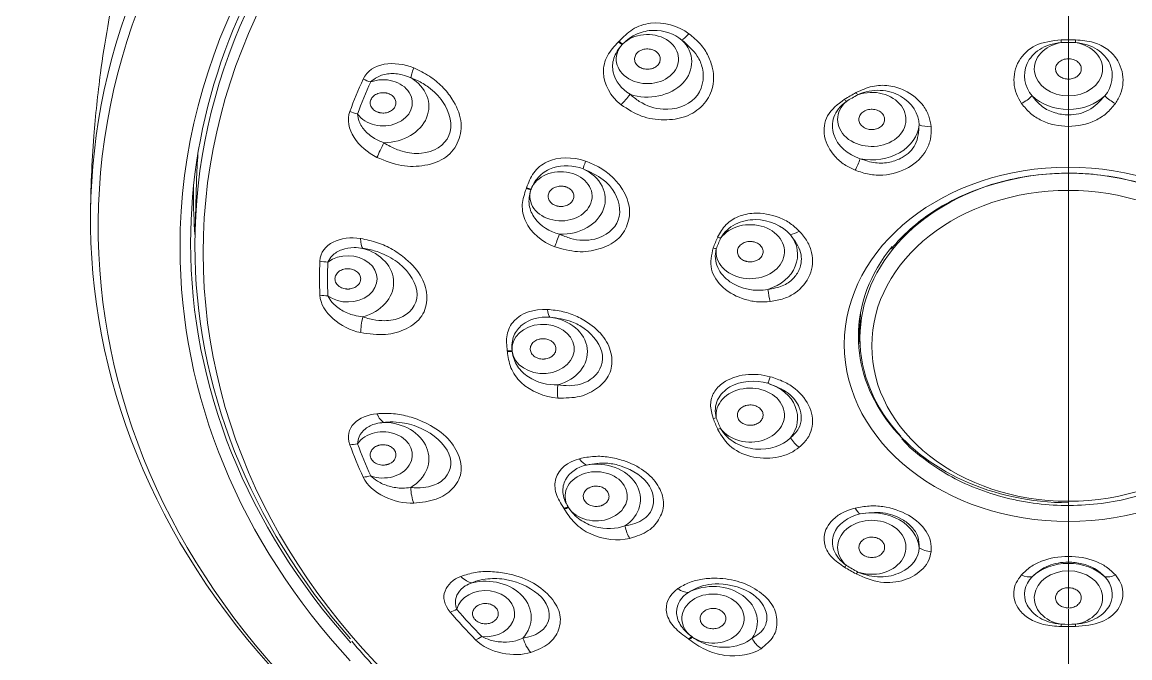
# Model space of a CAD drawing. Extents: x 0 to 1128, y 0 to 827.
# Drawn here: x 430.7 to 473.74, y 503.13 to 527.82 of the extents above; entities that cross this region are included whole.
import ezdxf

# ---------------------------------------------------------------- set-up
doc = ezdxf.new("R2010")
doc.units = 0
doc.header["$LTSCALE"] = 30
doc.header["$MEASUREMENT"] = 0
doc.linetypes.add('CENTER', pattern=[2, 1.25, -0.25, 0.25, -0.25])
doc.layers.add('1', color=7, linetype='CONTINUOUS')
doc.layers.add('DEF_LAYER_ASSEM_MEMBER', color=7, linetype='CONTINUOUS')

msp = doc.modelspace()

# ---------------------------------------------------------------- linework, layer by layer
at = {"layer": '1', "color": 7, "linetype": 'Continuous', "lineweight": 18}
for p, q in [((437.471, 521.65), (437.417, 519.757)), ((463.253, 516.042), (463.253, 515.557))]:
    msp.add_line(p, q, dxfattribs=at)
at = {"layer": '1', "color": 7, "linetype": 'Continuous', "lineweight": 13}
for centre, major_axis, ratio, start_param, end_param in [((471.353, 519.884), (37.699, 0), 0.790155, 5.156583, 10.55138), ((471.353, 519.075), (-34.52, 0), 0.790155, 3.141593, 6.283185), ((454.993, 526.39), (1.209, 0), 0.790155, 2.51018, 8.762594), ((456.733, 527.762), (-0.475, -0.643), 0.18333, 0.372338, 1.069202), ((471.353, 516.642), (21.895, 0), 0.790155, 2.493937, 2.495651), ((471.353, 516.628), (21.709, 0), 0.790155, 2.493937, 2.495651), ((454.993, 526.275), (-1.723, 0), 0.790155, 1.168192, 3.821397), ((471.353, 526.008), (1.328, 0), 0.790155, 1.780257, 7.64452), ((471.353, 515.742), (-14.424, 0), 0.790155, 4.69308, 4.731698), ((471.353, 515.736), (14.302, 0), 0.790155, 1.551487, 1.590105), ((446.182, 526.543), (-0.385, -0.923), 0.069891, 5.30923, 5.987258), ((471.353, 517.883), (-29.098, 0), 0.790155, 5.940229, 5.997824), ((444.723, 524.69), (1.136, 0), 0.790155, 3.645275, 8.292777), ((444.723, 524.547), (-1.779, 0), 0.790155, 1.589334, 4.065533), ((471.353, 517.853), (28.789, 0), 0.790155, 2.798636, 2.856231), ((463.711, 524.046), (1.328, 0), 0.790155, 2.408576, 8.272839), ((454.117, 525.024), (-0.496, -0.628), 0.201371, 1.028996, 1.72586), ((471.353, 515.742), (-14.424, 0), 0.790155, 5.321398, 5.360017), ((471.353, 515.736), (14.302, 0), 0.790155, 2.179806, 2.218424), ((469.545, 525.075), (-0.651, -0.465), 0.42584, 1.252545, 1.894), ((471.353, 525.893), (-1.842, 0), 0.790155, 0.696206, 2.445387), ((473.161, 525.075), (-0.651, 0.465), 0.42584, 1.247593, 1.889048), ((463.711, 523.932), (-1.842, 0), 0.790155, 1.324524, 3.073705), ((466.062, 524.181), (-0.797, -0.065), 0.516767, 0.830444, 1.4719), ((444.768, 523.103), (-0.439, -0.898), 0.027536, 4.683208, 5.361237), ((451.635, 521.061), (1.209, 0), 0.790155, 2.879779, 9.132193), ((451.635, 520.946), (-1.723, 0), 0.790155, 1.537791, 4.190996), ((452.75, 522.855), (-0.262, -0.756), 0.015481, 5.319461, 6.016325), ((463.137, 522.501), (-0.294, -0.744), 0.137649, 1.008542, 1.649998), ((471.353, 515.557), (-8.1, 0), 0.790155, 3.141593, 5.631894), ((471.353, 516.642), (21.895, 0), 0.790155, 2.863537, 2.86525), ((471.353, 516.628), (21.709, 0), 0.790155, 2.863537, 2.86525), ((458.989, 518.91), (1.328, 0), 0.790155, 3.036895, 8.901158), ((451.561, 519.555), (-0.285, -0.748), 0.006264, 0.917112, 1.613975), ((458.989, 518.796), (-1.842, 0), 0.790155, 1.952843, 3.702024), ((460.985, 520.161), (-0.58, -0.551), 0.3757, 0.441364, 1.082819), ((444.143, 519.988), (-0.155, -0.988), 0.252062, 5.362069, 6.040098), ((471.353, 515.742), (-14.424, 0), 0.790155, 5.949717, 5.988335), ((471.353, 515.736), (14.302, 0), 0.790155, 2.808124, 2.846742), ((471.353, 519.075), (-34.52, 0), 0.790155, 0, 0.629497), ((443.353, 517.853), (1.136, 0), 0.790155, 3.959434, 8.606936), ((443.353, 517.71), (-1.779, 0), 0.790155, 1.903493, 4.379692), ((471.353, 517.883), (-29.098, 0), 0.790155, 6.254388, 6.311983), ((471.353, 517.853), (28.789, 0), 0.790155, 3.112795, 3.17039), ((459.867, 517.444), (0.098, -0.794), 0.237725, 4.681171, 5.322626), ((451.278, 517.142), (-0.037, -0.799), 0.234951, 5.362384, 6.059247), ((444.143, 516.371), (-0.212, -0.977), 0.207528, 4.74651, 5.424539), ((450.94, 515.134), (1.209, 0), 0.790155, 3.249378, 9.501792), ((450.94, 515.019), (-1.723, 0), 0.790155, 1.90739, 4.560595), ((471.353, 516.642), (21.895, 0), 0.790155, 3.233136, 3.234849), ((471.353, 516.628), (21.709, 0), 0.790155, 3.233136, 3.234849), ((459.867, 514.551), (-0.208, -0.772), 0.056522, 0.242482, 0.883937), ((451.679, 513.726), (-0.061, -0.798), 0.212439, 4.718598, 5.415462), ((458.989, 512.562), (1.328, 0), 0.790155, 3.665213, 9.529476), ((458.989, 512.447), (-1.842, 0), 0.790155, 2.581161, 4.330343), ((444.768, 513.256), (0.091, -0.996), 0.432054, 5.368556, 6.046585), ((444.723, 510.873), (-1.779, 0), 0.790155, 2.217652, 4.693852), ((471.353, 515.742), (-14.424, 0), 0.790155, 0.29485, 0.333468), ((471.353, 515.736), (14.302, 0), 0.790155, 3.436443, 3.475061), ((471.353, 515.608), (8.162, 0), 0.790155, 3.665551, 4.712389), ((444.723, 511.016), (1.136, 0), 0.790155, 4.273594, 8.921095), ((471.353, 517.883), (-29.098, 0), 0.790155, 0.285362, 0.342957), ((471.353, 517.853), (28.789, 0), 0.790155, 3.426954, 3.484549), ((460.985, 511.833), (0.511, -0.615), 0.556904, 4.516601, 5.158057), ((453.002, 509.408), (1.209, 0), 0.790155, 3.618977, 9.871391), ((452.518, 511.395), (0.202, -0.774), 0.44544, 5.337326, 6.034189), ((453.002, 509.293), (-1.723, 0), 0.790155, 2.276989, 4.930194), ((446.182, 509.816), (0.03, -1), 0.3897, 4.764865, 5.442893), ((471.353, 516.642), (21.895, 0), 0.790155, 3.602735, 3.604448), ((471.353, 516.628), (21.709, 0), 0.790155, 3.602735, 3.604448), ((463.137, 509.493), (0.189, -0.777), 0.318853, 5.403993, 6.045448), ((463.711, 507.311), (-1.842, 0), 0.790155, 3.20948, 4.958661), ((463.711, 507.426), (1.328, 0), 0.790155, 4.293532, 10.157795), ((454.454, 508.324), (0.177, -0.78), 0.425202, 4.701083, 5.397947), ((466.062, 507.813), (0.796, -0.078), 0.69797, 4.082197, 4.723652), ((471.353, 515.742), (-14.424, 0), 0.790155, 0.923169, 0.961787), ((471.353, 515.736), (14.302, 0), 0.790155, 4.064761, 4.10338), ((471.353, 505.349), (-1.842, 0), 0.790155, 3.837798, 5.58698), ((447.995, 507.005), (0.359, -0.933), 0.592247, 5.317737, 5.995766), ((448.7, 504.705), (-1.779, 0), 0.790155, 2.531812, 5.008011), ((469.545, 506.919), (0.6, -0.53), 0.607043, 5.181947, 5.823402), ((471.353, 505.464), (1.328, 0), 0.790155, 4.92185, 10.786113), ((473.161, 506.919), (0.6, 0.53), 0.607043, 3.601376, 4.242831), ((448.7, 504.849), (1.136, 0), 0.790155, 4.587753, 9.235255), ((456.302, 506.39), (0.458, -0.656), 0.61852, 5.225567, 5.92243), ((457.542, 504.543), (-1.723, 0), 0.790155, 2.646588, 5.299793), ((457.542, 504.658), (1.209, 0), 0.790155, 3.988576, 10.24099), ((471.353, 517.883), (-29.098, 0), 0.790155, 0.599521, 0.657116), ((471.353, 517.853), (28.789, 0), 0.790155, 3.741114, 3.798709), ((471.353, 515.742), (-14.424, 0), 0.790155, 1.551487, 1.590105), ((471.353, 515.736), (14.302, 0), 0.790155, 4.69308, 4.731698), ((450.685, 504.079), (0.292, -0.956), 0.556219, 4.729444, 5.407473), ((471.353, 516.642), (21.895, 0), 0.790155, 3.972334, 3.974047), ((471.353, 516.628), (21.709, 0), 0.790155, 3.972334, 3.974047), ((459.511, 504.079), (0.431, -0.674), 0.60329, 4.599472, 5.296335)]:
    msp.add_ellipse(centre, major_axis=major_axis, ratio=ratio, start_param=start_param, end_param=end_param, dxfattribs=at)
at = {"layer": '1', "color": 7, "linetype": 'Continuous', "lineweight": 18}
for centre, major_axis, ratio, start_param, end_param in [((471.353, 519.24), (34.11, 0), 0.790155, 0, 3.141593), ((471.353, 520.166), (-37.999, 0), 0.790155, 5.627397, 6.920378), ((471.353, 519.154), (-33.944, 0), 0.790155, 5.595275, 6.283185), ((454.017, 527.444), (-0.579, 0.552), 0.489427, 1.773217, 2.007632), ((454.04, 527.467), (0.578, -0.553), 0.488794, 4.91568, 5.150095), ((471.076, 527.525), (-0.012, 0.8), 0.011834, 2.076794, 2.23044), ((471.629, 527.525), (-0.012, -0.8), 0.011834, 0.911152, 1.064799), ((444.24, 526.115), (-0.911, 0.412), 0.577214, 1.512063, 1.825951), ((462.724, 525.239), (-0.41, 0.687), 0.369764, 1.971146, 2.124793), ((463.171, 525.495), (0.386, -0.701), 0.350617, 5.125372, 5.279019), ((443.728, 524.87), (0.937, -0.348), 0.588121, 4.613484, 4.927372), ((471.353, 521.047), (-33.89, 0), 0.790155, 6.220452, 6.260703), ((471.353, 521.17), (-34, 0), 0.790155, 6.274055, 6.283185), ((450.468, 521.799), (-0.753, 0.27), 0.589653, 1.54494, 1.779354), ((450.478, 521.827), (0.752, -0.272), 0.589366, 4.687755, 4.92217), ((471.353, 521.17), (-34, 0), 0.790155, 0, 0.059494), ((471.353, 519.24), (34.11, 0), 0.790155, 3.141593, 3.755087), ((471.353, 519.154), (-33.944, 0), 0.790155, 0, 0.605935), ((457.839, 519.925), (0.733, -0.321), 0.579144, 4.807386, 4.961032), ((471.353, 515.608), (8.162, 0), 0.790155, 2.567172, 3.141593), ((471.353, 515.557), (-8.1, 0), 0.790155, 5.631894, 6.283185), ((457.668, 519.51), (-0.747, 0.287), 0.586457, 1.638854, 1.792501), ((442.576, 519.121), (-0.999, 0.036), 0.612653, 1.279239, 1.593127), ((442.576, 517.811), (0.999, 0.036), 0.612653, 4.37617, 4.690058), ((471.353, 516.042), (8.1, 0), 0.790155, 3.061138, 3.141593), ((471.353, 516.042), (8.15, 0), 0.790155, 3.152785, 3.260973), ((471.353, 515.608), (8.162, 0), 0.790155, 3.141593, 3.665552), ((471.353, 515.557), (-8.1, 0), 0.790155, 0, 0.637449), ((449.735, 515.551), (0.795, 0.092), 0.610341, 4.407184, 4.641599), ((449.738, 515.521), (-0.794, -0.094), 0.610244, 1.264274, 1.498689), ((457.668, 512.943), (0.747, 0.287), 0.586457, 4.337038, 4.490685), ((457.839, 512.528), (-0.733, -0.321), 0.579144, 1.168506, 1.322153), ((443.728, 512.063), (-0.937, -0.348), 0.588121, 1.041925, 1.355813), ((444.24, 510.817), (0.911, 0.412), 0.577214, 4.143346, 4.457234), ((451.911, 509.486), (0.677, 0.426), 0.548886, 4.145622, 4.380037), ((451.928, 509.46), (-0.676, -0.427), 0.548418, 1.002967, 1.237381), ((462.724, 507.214), (0.41, 0.687), 0.369764, 4.004746, 4.158392), ((463.171, 506.958), (-0.386, -0.701), 0.350617, 0.85052, 1.004166), ((447.584, 505.631), (-0.756, -0.654), 0.50602, 0.844351, 1.158239), ((471.076, 504.928), (0.012, 0.8), 0.011834, 3.899098, 4.052745), ((471.629, 504.928), (0.012, -0.8), 0.011834, 5.372033, 5.52568), ((448.559, 504.571), (0.716, 0.699), 0.485274, 3.956021, 4.26991), ((456.714, 504.452), (0.468, 0.649), 0.413301, 3.957805, 4.19222), ((456.741, 504.432), (-0.467, -0.65), 0.412525, 0.815539, 1.049953)]:
    msp.add_ellipse(centre, major_axis=major_axis, ratio=ratio, start_param=start_param, end_param=end_param, dxfattribs=at)
at = {"layer": '1', "color": 7, "linetype": 'Continuous', "lineweight": 13}
for centre, major_axis in [((471.353, 518.862), (33.622, 0)), ((471.353, 515.309), (-8.709, 0)), ((471.353, 515.252), (7.641, 0))]:
    msp.add_ellipse(centre, major_axis=major_axis, ratio=0.790155, dxfattribs=at)
at = {"layer": '1', "color": 7, "linetype": 'Continuous', "lineweight": 18}
for points, knots in [([(443.931, 548.579), (443.444, 548.022), (442.614, 547.017), (441.59, 545.651), (440.803, 544.523), (440.103, 543.456), (439.383, 542.279), (438.572, 540.848), (437.781, 539.307), (437.052, 537.725), (436.415, 536.195), (435.807, 534.564), (435.176, 532.63), (434.664, 530.745), (434.278, 529.03), (433.986, 527.506), (433.698, 525.637), (433.441, 523.191), (433.362, 521.347), (433.354, 520.32)], [0, 0, 0, 0, 0.073159, 0.128421, 0.166706, 0.205894, 0.252033, 0.300947, 0.366045, 0.420507, 0.470557, 0.527281, 0.590481, 0.669456, 0.716247, 0.761084, 0.820335, 0.900163, 1, 1, 1, 1]), ([(455.292, 526.706), (455.279, 526.714), (455.252, 526.729), (455.193, 526.754), (455.112, 526.776), (455.01, 526.787), (454.874, 526.78), (454.712, 526.73), (454.563, 526.613), (454.499, 526.483), (454.49, 526.373), (454.505, 526.292), (454.541, 526.216), (454.594, 526.147), (454.646, 526.104), (454.684, 526.079), (454.71, 526.064), (454.786, 526.026), (454.925, 525.989), (455.084, 525.996), (455.201, 526.028), (455.282, 526.065), (455.353, 526.112), (455.432, 526.189), (455.494, 526.305), (455.498, 526.457), (455.442, 526.576), (455.376, 526.646), (455.331, 526.682), (455.306, 526.699), (455.292, 526.706)], [0, 0, 0, 0, 0.015625, 0.03125, 0.0625, 0.09375, 0.125, 0.1875, 0.25, 0.3125, 0.34375, 0.375, 0.40625, 0.4375, 0.46875, 0.476562, 0.484375, 0.5, 0.5625, 0.625, 0.65625, 0.6875, 0.71875, 0.75, 0.8125, 0.875, 0.9375, 0.96875, 0.984375, 1, 1, 1, 1]), ([(471.853, 526.008), (471.853, 526.021), (471.851, 526.048), (471.841, 526.1), (471.816, 526.163), (471.768, 526.233), (471.682, 526.314), (471.538, 526.387), (471.336, 526.414), (471.136, 526.376), (470.998, 526.295), (470.919, 526.21), (470.877, 526.138), (470.858, 526.074), (470.853, 526.028), (470.852, 526.003), (470.854, 525.964), (470.866, 525.907), (470.911, 525.81), (471.01, 525.707), (471.176, 525.628), (471.368, 525.603), (471.559, 525.638), (471.72, 525.726), (471.81, 525.834), (471.846, 525.932), (471.853, 525.983), (471.853, 526.008)], [0, 0, 0, 0, 0.015625, 0.03125, 0.0625, 0.09375, 0.125, 0.1875, 0.25, 0.3125, 0.375, 0.40625, 0.4375, 0.46875, 0.484375, 0.492188, 0.5, 0.53125, 0.5625, 0.625, 0.6875, 0.75, 0.8125, 0.875, 0.9375, 0.96875, 1, 1, 1, 1]), ([(445.795, 525.668), (445.687, 525.711), (445.418, 525.817), (444.957, 525.847), (444.521, 525.735), (444.323, 525.571), (444.24, 525.503)], [0, 0, 0, 0, 0.200427, 0.49953, 0.790892, 1, 1, 1, 1]), ([(444.877, 525.066), (444.869, 525.068), (444.853, 525.072), (444.819, 525.078), (444.759, 525.086), (444.671, 525.086), (444.569, 525.069), (444.441, 525.024), (444.308, 524.931), (444.219, 524.776), (444.219, 524.632), (444.265, 524.525), (444.319, 524.453), (444.39, 524.392), (444.459, 524.352), (444.512, 524.331), (444.542, 524.321), (444.562, 524.316), (444.578, 524.312), (444.593, 524.308), (444.621, 524.303), (444.709, 524.291), (444.821, 524.297), (444.937, 524.33), (445.042, 524.379), (445.148, 524.466), (445.221, 524.599), (445.229, 524.747), (445.169, 524.888), (445.067, 524.984), (444.967, 525.037), (444.91, 525.057), (444.881, 525.065), (444.877, 525.066)], [0, 0, 0, 0, 0.007812, 0.015625, 0.03125, 0.0625, 0.09375, 0.125, 0.1875, 0.25, 0.3125, 0.34375, 0.375, 0.40625, 0.4375, 0.453125, 0.460938, 0.46875, 0.472656, 0.476562, 0.484375, 0.5, 0.5625, 0.59375, 0.625, 0.6875, 0.75, 0.8125, 0.875, 0.9375, 0.96875, 0.996094, 1, 1, 1, 1]), ([(443.728, 524.257), (443.743, 524.16), (443.778, 523.928), (444.022, 523.571), (444.38, 523.29), (444.649, 523.183), (444.756, 523.141)], [0, 0, 0, 0, 0.208279, 0.500324, 0.801781, 1, 1, 1, 1]), ([(464.116, 524.279), (464.106, 524.289), (464.085, 524.31), (464.038, 524.347), (463.971, 524.387), (463.88, 524.421), (463.75, 524.446), (463.58, 524.439), (463.396, 524.367), (463.262, 524.243), (463.211, 524.114), (463.21, 524.008), (463.23, 523.93), (463.262, 523.87), (463.292, 523.831), (463.311, 523.81), (463.341, 523.779), (463.393, 523.738), (463.502, 523.681), (463.658, 523.644), (463.851, 523.657), (464.025, 523.726), (464.154, 523.842), (464.219, 523.989), (464.211, 524.118), (464.167, 524.214), (464.135, 524.258), (464.116, 524.279)], [0, 0, 0, 0, 0.015625, 0.03125, 0.0625, 0.09375, 0.125, 0.1875, 0.25, 0.3125, 0.375, 0.40625, 0.4375, 0.46875, 0.484375, 0.492188, 0.5, 0.53125, 0.5625, 0.625, 0.6875, 0.75, 0.8125, 0.875, 0.9375, 0.96875, 1, 1, 1, 1]), ([(464.473, 519.018), (464.69, 519.285), (465.178, 519.795), (466.064, 520.475), (467.081, 521.046), (468.198, 521.491), (469.389, 521.797), (470.454, 521.936), (471.11, 521.958), (471.353, 521.958)], [0, 0, 0, 0, 0.148784, 0.301881, 0.454578, 0.607051, 0.759409, 0.911703, 1, 1, 1, 1]), ([(471.353, 521.958), (471.568, 521.958), (472.198, 521.939), (473.238, 521.812), (474.429, 521.515), (475.551, 521.082), (476.565, 520.518), (477.279, 520.009), (477.607, 519.672), (477.683, 519.588)], [0, 0, 0, 0, 0.088697, 0.260068, 0.431487, 0.602833, 0.774127, 0.945438, 1, 1, 1, 1]), ([(451.769, 521.442), (451.754, 521.445), (451.721, 521.451), (451.655, 521.457), (451.569, 521.456), (451.469, 521.437), (451.346, 521.391), (451.217, 521.298), (451.132, 521.146), (451.131, 521.006), (451.174, 520.902), (451.225, 520.831), (451.293, 520.77), (451.374, 520.721), (451.442, 520.696), (451.489, 520.683), (451.52, 520.676), (451.608, 520.662), (451.755, 520.668), (451.9, 520.72), (451.995, 520.783), (452.053, 520.84), (452.098, 520.905), (452.136, 520.999), (452.141, 521.125), (452.075, 521.268), (451.969, 521.363), (451.875, 521.409), (451.816, 521.43), (451.785, 521.438), (451.769, 521.442)], [0, 0, 0, 0, 0.015625, 0.03125, 0.0625, 0.09375, 0.125, 0.1875, 0.25, 0.3125, 0.34375, 0.375, 0.40625, 0.4375, 0.46875, 0.476562, 0.484375, 0.5, 0.5625, 0.625, 0.65625, 0.6875, 0.71875, 0.75, 0.8125, 0.875, 0.9375, 0.96875, 0.984375, 1, 1, 1, 1]), ([(459.143, 519.286), (459.127, 519.29), (459.095, 519.297), (459.029, 519.306), (458.945, 519.307), (458.847, 519.292), (458.723, 519.252), (458.591, 519.167), (458.495, 519.023), (458.479, 518.861), (458.533, 518.733), (458.612, 518.647), (458.686, 518.593), (458.757, 518.559), (458.81, 518.541), (458.841, 518.533), (458.888, 518.522), (458.961, 518.513), (459.091, 518.518), (459.245, 518.56), (459.392, 518.66), (459.481, 518.797), (459.499, 518.951), (459.442, 519.099), (459.339, 519.2), (459.233, 519.258), (459.174, 519.278), (459.143, 519.286)], [0, 0, 0, 0, 0.015625, 0.03125, 0.0625, 0.09375, 0.125, 0.1875, 0.25, 0.3125, 0.375, 0.40625, 0.4375, 0.46875, 0.484375, 0.492188, 0.5, 0.53125, 0.5625, 0.625, 0.6875, 0.75, 0.8125, 0.875, 0.9375, 0.96875, 1, 1, 1, 1]), ([(443.934, 519.038), (443.82, 519.053), (443.537, 519.091), (443.107, 519.009), (442.75, 518.798), (442.627, 518.594), (442.576, 518.508)], [0, 0, 0, 0, 0.200427, 0.49953, 0.790892, 1, 1, 1, 1]), ([(443.352, 518.248), (443.344, 518.248), (443.326, 518.248), (443.292, 518.246), (443.232, 518.238), (443.149, 518.217), (443.058, 518.176), (442.954, 518.102), (442.864, 517.981), (442.84, 517.812), (442.897, 517.675), (442.981, 517.584), (443.061, 517.529), (443.152, 517.488), (443.234, 517.468), (443.292, 517.461), (443.325, 517.459), (443.346, 517.458), (443.362, 517.458), (443.379, 517.459), (443.407, 517.46), (443.496, 517.47), (443.599, 517.503), (443.696, 517.563), (443.777, 517.635), (443.844, 517.744), (443.862, 517.888), (443.812, 518.031), (443.699, 518.151), (443.565, 518.217), (443.449, 518.243), (443.387, 518.248), (443.356, 518.248), (443.352, 518.248)], [0, 0, 0, 0, 0.007812, 0.015625, 0.03125, 0.0625, 0.09375, 0.125, 0.1875, 0.25, 0.3125, 0.34375, 0.375, 0.40625, 0.4375, 0.453125, 0.460938, 0.46875, 0.472656, 0.476562, 0.484375, 0.5, 0.5625, 0.59375, 0.625, 0.6875, 0.75, 0.8125, 0.875, 0.9375, 0.96875, 0.996094, 1, 1, 1, 1]), ([(442.576, 517.198), (442.627, 517.11), (442.749, 516.898), (443.107, 516.616), (443.538, 516.433), (443.821, 516.396), (443.934, 516.381)], [0, 0, 0, 0, 0.208279, 0.500324, 0.801781, 1, 1, 1, 1]), ([(450.891, 515.527), (450.875, 515.526), (450.842, 515.522), (450.777, 515.509), (450.698, 515.483), (450.614, 515.437), (450.519, 515.359), (450.442, 515.235), (450.432, 515.069), (450.495, 514.939), (450.583, 514.854), (450.663, 514.802), (450.754, 514.764), (450.852, 514.742), (450.927, 514.738), (450.976, 514.74), (451.009, 514.742), (451.097, 514.754), (451.231, 514.801), (451.343, 514.891), (451.402, 514.977), (451.431, 515.047), (451.443, 515.12), (451.435, 515.219), (451.382, 515.338), (451.256, 515.452), (451.113, 515.51), (451.004, 515.527), (450.94, 515.529), (450.908, 515.528), (450.891, 515.527)], [0, 0, 0, 0, 0.015625, 0.03125, 0.0625, 0.09375, 0.125, 0.1875, 0.25, 0.3125, 0.34375, 0.375, 0.40625, 0.4375, 0.46875, 0.476562, 0.484375, 0.5, 0.5625, 0.625, 0.65625, 0.6875, 0.71875, 0.75, 0.8125, 0.875, 0.9375, 0.96875, 0.984375, 1, 1, 1, 1]), ([(464.882, 511.643), (464.889, 511.635), (465.121, 511.345), (465.72, 510.857), (466.672, 510.21), (467.753, 509.7), (468.916, 509.325), (470.138, 509.099), (471.389, 509.026), (472.641, 509.108), (473.862, 509.344), (475.025, 509.728), (476.101, 510.252), (477.065, 510.904), (477.892, 511.67), (478.562, 512.53), (479.058, 513.464), (479.362, 514.429), (479.447, 515.135), (479.453, 515.505), (479.453, 515.557)], [0, 0, 0, 0, 0.001863, 0.063469, 0.125304, 0.187297, 0.249386, 0.311528, 0.373702, 0.435903, 0.498134, 0.560396, 0.622683, 0.684966, 0.747192, 0.809278, 0.871128, 0.932666, 0.990473, 1, 1, 1, 1]), ([(458.834, 512.938), (458.818, 512.934), (458.787, 512.924), (458.728, 512.9), (458.659, 512.862), (458.59, 512.805), (458.519, 512.715), (458.476, 512.584), (458.506, 512.424), (458.613, 512.285), (458.753, 512.207), (458.88, 512.174), (458.98, 512.164), (459.063, 512.17), (459.119, 512.18), (459.15, 512.188), (459.196, 512.201), (459.261, 512.228), (459.363, 512.291), (459.457, 512.397), (459.501, 512.547), (459.471, 512.699), (459.371, 512.832), (459.215, 512.925), (459.057, 512.959), (458.928, 512.956), (458.865, 512.945), (458.834, 512.938)], [0, 0, 0, 0, 0.015625, 0.03125, 0.0625, 0.09375, 0.125, 0.1875, 0.25, 0.3125, 0.375, 0.40625, 0.4375, 0.46875, 0.484375, 0.492188, 0.5, 0.53125, 0.5625, 0.625, 0.6875, 0.75, 0.8125, 0.875, 0.9375, 0.96875, 1, 1, 1, 1]), ([(444.756, 512.278), (444.648, 512.265), (444.379, 512.234), (444.022, 512.054), (443.778, 511.768), (443.743, 511.543), (443.728, 511.45)], [0, 0, 0, 0, 0.200427, 0.49953, 0.790892, 1, 1, 1, 1]), ([(460.549, 511.673), (460.24, 511.375), (459.735, 511.199), (458.923, 511.268), (458.652, 511.345), (458.177, 511.611), (457.974, 511.802), (457.839, 512.037)], [0, 0, 0, 0, 0.5, 0.5, 0.75, 0.75, 1, 1, 1, 1]), ([(444.568, 511.392), (444.56, 511.39), (444.544, 511.385), (444.512, 511.375), (444.457, 511.353), (444.387, 511.313), (444.317, 511.251), (444.246, 511.156), (444.208, 511.019), (444.252, 510.852), (444.359, 510.735), (444.475, 510.67), (444.572, 510.637), (444.675, 510.62), (444.761, 510.621), (444.819, 510.628), (444.851, 510.634), (444.871, 510.639), (444.887, 510.643), (444.902, 510.647), (444.929, 510.656), (445.009, 510.687), (445.094, 510.744), (445.163, 510.825), (445.212, 510.913), (445.233, 511.033), (445.194, 511.174), (445.09, 511.298), (444.936, 511.384), (444.783, 511.414), (444.662, 511.41), (444.602, 511.4), (444.572, 511.393), (444.568, 511.392)], [0, 0, 0, 0, 0.007812, 0.015625, 0.03125, 0.0625, 0.09375, 0.125, 0.1875, 0.25, 0.3125, 0.34375, 0.375, 0.40625, 0.4375, 0.453125, 0.460938, 0.46875, 0.472656, 0.476562, 0.484375, 0.5, 0.5625, 0.59375, 0.625, 0.6875, 0.75, 0.8125, 0.875, 0.9375, 0.96875, 0.996094, 1, 1, 1, 1]), ([(444.24, 510.204), (444.323, 510.132), (444.521, 509.96), (444.958, 509.778), (445.419, 509.707), (445.688, 509.739), (445.795, 509.751)], [0, 0, 0, 0, 0.208279, 0.500324, 0.801781, 1, 1, 1, 1]), ([(452.776, 509.761), (452.762, 509.755), (452.733, 509.742), (452.678, 509.711), (452.617, 509.665), (452.559, 509.598), (452.506, 509.498), (452.491, 509.361), (452.557, 509.203), (452.676, 509.1), (452.796, 509.045), (452.895, 509.019), (452.997, 509.01), (453.098, 509.018), (453.17, 509.035), (453.216, 509.051), (453.245, 509.063), (453.322, 509.099), (453.425, 509.181), (453.488, 509.296), (453.504, 509.394), (453.499, 509.468), (453.476, 509.539), (453.425, 509.629), (453.321, 509.724), (453.151, 509.795), (452.991, 509.809), (452.882, 509.793), (452.821, 509.777), (452.791, 509.767), (452.776, 509.761)], [0, 0, 0, 0, 0.015625, 0.03125, 0.0625, 0.09375, 0.125, 0.1875, 0.25, 0.3125, 0.34375, 0.375, 0.40625, 0.4375, 0.46875, 0.476562, 0.484375, 0.5, 0.5625, 0.625, 0.65625, 0.6875, 0.71875, 0.75, 0.8125, 0.875, 0.9375, 0.96875, 0.984375, 1, 1, 1, 1]), ([(463.307, 507.658), (463.297, 507.647), (463.279, 507.625), (463.248, 507.578), (463.221, 507.516), (463.208, 507.437), (463.218, 507.331), (463.28, 507.206), (463.423, 507.09), (463.613, 507.027), (463.785, 507.029), (463.912, 507.061), (464, 507.1), (464.063, 507.143), (464.101, 507.177), (464.12, 507.198), (464.147, 507.23), (464.18, 507.282), (464.215, 507.381), (464.213, 507.51), (464.137, 507.651), (464, 507.761), (463.82, 507.822), (463.624, 507.825), (463.471, 507.779), (463.369, 507.717), (463.326, 507.679), (463.307, 507.658)], [0, 0, 0, 0, 0.015625, 0.03125, 0.0625, 0.09375, 0.125, 0.1875, 0.25, 0.3125, 0.375, 0.40625, 0.4375, 0.46875, 0.484375, 0.492188, 0.5, 0.53125, 0.5625, 0.625, 0.6875, 0.75, 0.8125, 0.875, 0.9375, 0.96875, 1, 1, 1, 1]), ([(448.182, 506.05), (448.09, 506.012), (447.861, 505.918), (447.612, 505.662), (447.505, 505.332), (447.561, 505.111), (447.584, 505.018)], [0, 0, 0, 0, 0.200427, 0.49953, 0.790892, 1, 1, 1, 1]), ([(470.853, 505.464), (470.853, 505.451), (470.854, 505.425), (470.864, 505.372), (470.889, 505.309), (470.937, 505.239), (471.024, 505.158), (471.167, 505.086), (471.369, 505.058), (471.569, 505.096), (471.707, 505.177), (471.786, 505.263), (471.828, 505.335), (471.847, 505.398), (471.852, 505.444), (471.853, 505.47), (471.851, 505.508), (471.839, 505.566), (471.794, 505.662), (471.696, 505.765), (471.529, 505.844), (471.337, 505.869), (471.146, 505.835), (470.985, 505.746), (470.895, 505.638), (470.859, 505.54), (470.853, 505.489), (470.853, 505.464)], [0, 0, 0, 0, 0.015625, 0.03125, 0.0625, 0.09375, 0.125, 0.1875, 0.25, 0.3125, 0.375, 0.40625, 0.4375, 0.46875, 0.484375, 0.492188, 0.5, 0.53125, 0.5625, 0.625, 0.6875, 0.75, 0.8125, 0.875, 0.9375, 0.96875, 1, 1, 1, 1]), ([(448.406, 505.168), (448.399, 505.164), (448.385, 505.156), (448.359, 505.138), (448.316, 505.104), (448.264, 505.048), (448.222, 504.973), (448.192, 504.865), (448.21, 504.725), (448.316, 504.577), (448.464, 504.493), (448.6, 504.459), (448.705, 504.451), (448.809, 504.46), (448.891, 504.482), (448.943, 504.503), (448.971, 504.517), (448.988, 504.526), (449.002, 504.534), (449.015, 504.542), (449.037, 504.556), (449.101, 504.605), (449.16, 504.68), (449.194, 504.774), (449.206, 504.87), (449.179, 504.989), (449.086, 505.114), (448.939, 505.206), (448.759, 505.25), (448.601, 505.242), (448.488, 505.209), (448.435, 505.184), (448.409, 505.17), (448.406, 505.168)], [0, 0, 0, 0, 0.007812, 0.015625, 0.03125, 0.0625, 0.09375, 0.125, 0.1875, 0.25, 0.3125, 0.34375, 0.375, 0.40625, 0.4375, 0.453125, 0.460938, 0.46875, 0.472656, 0.476562, 0.484375, 0.5, 0.5625, 0.59375, 0.625, 0.6875, 0.75, 0.8125, 0.875, 0.9375, 0.96875, 0.996094, 1, 1, 1, 1]), ([(457.171, 504.922), (457.159, 504.913), (457.139, 504.892), (457.101, 504.848), (457.066, 504.787), (457.042, 504.708), (457.039, 504.6), (457.087, 504.468), (457.221, 504.34), (457.379, 504.277), (457.516, 504.26), (457.62, 504.265), (457.719, 504.286), (457.81, 504.321), (457.87, 504.358), (457.905, 504.386), (457.927, 504.405), (457.982, 504.461), (458.041, 504.567), (458.047, 504.692), (458.017, 504.788), (457.978, 504.855), (457.925, 504.915), (457.835, 504.984), (457.695, 505.044), (457.504, 505.061), (457.348, 505.028), (457.254, 504.982), (457.205, 504.95), (457.182, 504.932), (457.171, 504.922)], [0, 0, 0, 0, 0.015625, 0.03125, 0.0625, 0.09375, 0.125, 0.1875, 0.25, 0.3125, 0.34375, 0.375, 0.40625, 0.4375, 0.46875, 0.476562, 0.484375, 0.5, 0.5625, 0.625, 0.65625, 0.6875, 0.71875, 0.75, 0.8125, 0.875, 0.9375, 0.96875, 0.984375, 1, 1, 1, 1]), ([(443.508, 503.776), (443.787, 503.444), (444.566, 502.566), (445.982, 501.221), (447.75, 499.757), (449.655, 498.405), (451.683, 497.17), (453.822, 496.059), (456.061, 495.079), (458.386, 494.235), (460.785, 493.533), (463.243, 492.975), (465.747, 492.566), (468.283, 492.307), (470.836, 492.2), (473.393, 492.246), (475.937, 492.443), (478.456, 492.792), (480.935, 493.29), (483.36, 493.935), (485.717, 494.722), (487.993, 495.648), (490.175, 496.708), (492.25, 497.894), (494.207, 499.202), (496.037, 500.622), (497.715, 502.153), (498.869, 503.328), (499.418, 504.011), (499.506, 504.124)], [0, 0, 0, 0, 0.02283, 0.061557, 0.100301, 0.139057, 0.177824, 0.216598, 0.255377, 0.29416, 0.332945, 0.371732, 0.410519, 0.449308, 0.488097, 0.526887, 0.565678, 0.60447, 0.643263, 0.682058, 0.720853, 0.759649, 0.798445, 0.83724, 0.876031, 0.914818, 0.953596, 0.992363, 1, 1, 1, 1]), ([(448.559, 503.958), (448.665, 503.91), (448.919, 503.794), (449.392, 503.726), (449.838, 503.769), (450.067, 503.863), (450.158, 503.9)], [0, 0, 0, 0, 0.208279, 0.500324, 0.801781, 1, 1, 1, 1]), ([(459.058, 503.896), (458.818, 503.69), (458.446, 503.553), (457.819, 503.539), (457.597, 503.566), (457.157, 503.697), (456.938, 503.803), (456.741, 503.942)], [0, 0, 0, 0, 0.5, 0.5, 0.75, 0.75, 1, 1, 1, 1])]:
    msp.add_open_spline(points, degree=3, knots=knots, dxfattribs=at)
at = {"layer": '1', "color": 7, "linetype": 'Continuous', "lineweight": 13}
for points, knots in [([(456.608, 527.376), (456.187, 527.687), (455.629, 527.848), (454.863, 527.754), (454.623, 527.668), (454.214, 527.413), (454.052, 527.247), (453.892, 527.079)], [0, 0, 0, 0, 0.5, 0.5, 0.75, 0.75, 1, 1, 1, 1]), ([(456.608, 527.376), (456.765, 527.246), (457.069, 526.993), (457.379, 526.519), (457.576, 525.93), (457.586, 525.226), (457.179, 524.563), (456.508, 524.102), (455.642, 523.993), (454.73, 524.12), (454.225, 524.449), (453.969, 524.615)], [0, 0, 0, 0, 0.087607, 0.169371, 0.250856, 0.377447, 0.501128, 0.621802, 0.747777, 0.872041, 1, 1, 1, 1]), ([(454.04, 526.977), (454.202, 527.144), (454.39, 527.277), (454.793, 527.456), (455.007, 527.5), (455.638, 527.516), (456.041, 527.367), (456.333, 527.131)], [0, 0, 0, 0, 0.25, 0.25, 0.5, 0.5, 1, 1, 1, 1]), ([(453.869, 527.055), (453.711, 526.89), (453.55, 526.718), (453.334, 526.319), (453.277, 526.093), (453.295, 525.408), (453.561, 524.937), (453.969, 524.615)], [0, 0, 0, 0, 0.25, 0.25, 0.5, 0.5, 1, 1, 1, 1]), ([(454.318, 525.023), (453.993, 525.223), (453.742, 525.534), (453.628, 526.055), (453.632, 526.24), (453.747, 526.604), (453.86, 526.786), (454.017, 526.954)], [0, 0, 0, 0, 0.5, 0.5, 0.75, 0.75, 1, 1, 1, 1]), ([(454.318, 525.023), (454.435, 524.926), (454.8, 524.623), (455.747, 524.309), (456.56, 524.575), (457.123, 525.166), (457.263, 525.799), (456.916, 526.618), (456.557, 526.934), (456.333, 527.131)], [0, 0, 0, 0, 0.080562, 0.253207, 0.499831, 0.500495, 0.747529, 0.843295, 1, 1, 1, 1]), ([(469.529, 524.666), (469.455, 524.789), (469.302, 525.043), (469.192, 525.614), (469.338, 526.337), (470.054, 527.021), (470.725, 527.097), (471.074, 527.137)], [0, 0, 0, 0, 0.121003, 0.24993, 0.500418, 0.740079, 1, 1, 1, 1]), ([(469.939, 524.96), (469.647, 525.315), (469.555, 525.789), (469.845, 526.425), (470.01, 526.618), (470.461, 526.91), (470.752, 527.005), (471.076, 527.035)], [0, 0, 0, 0, 0.5, 0.5, 0.75, 0.75, 1, 1, 1, 1]), ([(471.629, 527.035), (471.952, 527.005), (472.241, 526.911), (472.693, 526.62), (472.86, 526.424), (473.148, 525.794), (473.057, 525.313), (472.766, 524.96)], [0, 0, 0, 0, 0.25, 0.25, 0.5, 0.5, 1, 1, 1, 1]), ([(471.631, 527.137), (471.868, 527.118), (472.32, 527.081), (472.909, 526.783), (473.381, 526.251), (473.523, 525.613), (473.406, 525.042), (473.252, 524.79), (473.176, 524.666)], [0, 0, 0, 0, 0.178327, 0.339125, 0.500023, 0.752204, 0.878517, 1, 1, 1, 1]), ([(445.913, 526.047), (446.121, 525.948), (446.523, 525.756), (447.032, 525.336), (447.491, 524.762), (447.824, 524.011), (447.705, 523.182), (447.215, 522.518), (446.377, 522.221), (445.416, 522.196), (444.8, 522.443), (444.483, 522.57)], [0, 0, 0, 0, 0.087456, 0.169153, 0.25014, 0.377375, 0.499739, 0.622279, 0.749894, 0.871256, 1, 1, 1, 1]), ([(444.756, 523.141), (444.837, 523.09), (445.061, 522.95), (445.552, 522.762), (446.454, 522.64), (447.126, 523.038), (447.44, 523.803), (447.26, 524.604), (446.575, 525.256), (446.123, 525.536), (445.882, 525.633), (445.795, 525.668)], [0, 0, 0, 0, 0.046355, 0.127416, 0.254336, 0.50001, 0.500136, 0.746142, 0.872777, 0.954138, 1, 1, 1, 1]), ([(463.101, 525.09), (463.306, 525.185), (463.697, 525.364), (464.376, 525.391), (465.116, 525.17), (465.661, 524.709), (465.95, 524.182), (465.995, 523.902), (466.017, 523.765)], [0, 0, 0, 0, 0.178327, 0.339125, 0.500023, 0.752204, 0.878517, 1, 1, 1, 1]), ([(463.171, 525.005), (463.454, 525.131), (463.757, 525.189), (464.33, 525.161), (464.603, 525.078), (465.278, 524.696), (465.539, 524.258), (465.549, 523.833)], [0, 0, 0, 0, 0.25, 0.25, 0.5, 0.5, 1, 1, 1, 1]), ([(463.067, 522.071), (462.924, 522.138), (462.629, 522.277), (462.156, 522.698), (461.787, 523.364), (461.905, 524.262), (462.396, 524.636), (462.651, 524.831)], [0, 0, 0, 0, 0.121003, 0.24993, 0.500418, 0.740079, 1, 1, 1, 1]), ([(463.262, 522.52), (462.779, 522.676), (462.375, 523.023), (462.163, 523.679), (462.161, 523.913), (462.318, 524.361), (462.483, 524.574), (462.724, 524.748)], [0, 0, 0, 0, 0.5, 0.5, 0.75, 0.75, 1, 1, 1, 1]), ([(469.939, 524.96), (470.059, 524.813), (470.292, 524.527), (470.811, 524.282), (471.441, 524.184), (472.213, 524.351), (472.575, 524.75), (472.766, 524.96)], [0, 0, 0, 0, 0.179168, 0.347393, 0.501625, 0.737142, 1, 1, 1, 1]), ([(473.176, 524.666), (473.066, 524.532), (472.852, 524.272), (472.259, 523.895), (471.354, 523.7), (470.448, 523.893), (469.854, 524.271), (469.639, 524.532), (469.529, 524.666)], [0, 0, 0, 0, 0.130106, 0.252927, 0.499594, 0.746402, 0.869479, 1, 1, 1, 1]), ([(463.262, 522.52), (463.456, 522.453), (463.833, 522.325), (464.415, 522.362), (464.988, 522.573), (465.503, 523.07), (465.533, 523.57), (465.549, 523.833)], [0, 0, 0, 0, 0.179168, 0.347393, 0.501625, 0.737142, 1, 1, 1, 1]), ([(466.017, 523.765), (466.018, 523.603), (466.02, 523.288), (465.795, 522.701), (465.193, 522.119), (464.33, 521.858), (463.595, 521.895), (463.246, 522.011), (463.067, 522.071)], [0, 0, 0, 0, 0.130106, 0.252927, 0.499594, 0.746402, 0.869479, 1, 1, 1, 1]), ([(452.59, 522.427), (452.087, 522.602), (451.525, 522.597), (450.883, 522.295), (450.705, 522.148), (450.447, 521.793), (450.372, 521.592), (450.299, 521.39)], [0, 0, 0, 0, 0.5, 0.5, 0.75, 0.75, 1, 1, 1, 1]), ([(450.478, 521.337), (450.553, 521.539), (450.667, 521.716), (450.958, 521.998), (451.134, 522.1), (451.7, 522.292), (452.128, 522.266), (452.493, 522.127)], [0, 0, 0, 0, 0.25, 0.25, 0.5, 0.5, 1, 1, 1, 1]), ([(452.59, 522.427), (452.784, 522.348), (453.159, 522.196), (453.631, 521.837), (454.051, 521.34), (454.352, 520.682), (454.265, 519.946), (453.86, 519.326), (453.136, 518.982), (452.273, 518.847), (451.688, 519.014), (451.392, 519.099)], [0, 0, 0, 0, 0.087607, 0.169371, 0.250856, 0.377447, 0.501128, 0.621802, 0.747777, 0.872041, 1, 1, 1, 1]), ([(451.578, 519.586), (451.72, 519.527), (452.164, 519.344), (453.125, 519.312), (453.734, 519.788), (453.989, 520.499), (453.853, 521.134), (453.215, 521.806), (452.77, 522.004), (452.493, 522.127)], [0, 0, 0, 0, 0.080562, 0.253207, 0.499831, 0.500495, 0.747529, 0.843295, 1, 1, 1, 1]), ([(450.289, 521.362), (450.217, 521.162), (450.146, 520.956), (450.12, 520.521), (450.164, 520.294), (450.464, 519.655), (450.896, 519.288), (451.392, 519.099)], [0, 0, 0, 0, 0.25, 0.25, 0.5, 0.5, 1, 1, 1, 1]), ([(451.578, 519.586), (451.199, 519.683), (450.839, 519.903), (450.508, 520.359), (450.432, 520.532), (450.375, 520.906), (450.397, 521.107), (450.468, 521.308)], [0, 0, 0, 0, 0.5, 0.5, 0.75, 0.75, 1, 1, 1, 1]), ([(457.723, 519.472), (457.818, 519.644), (457.998, 519.97), (458.507, 520.302), (459.233, 520.458), (459.972, 520.326), (460.557, 520.024), (460.785, 519.813), (460.896, 519.71)], [0, 0, 0, 0, 0.178327, 0.339125, 0.500023, 0.752204, 0.878517, 1, 1, 1, 1]), ([(457.839, 519.435), (457.974, 519.669), (458.174, 519.856), (458.649, 520.096), (458.924, 520.154), (459.728, 520.152), (460.242, 519.913), (460.549, 519.569)], [0, 0, 0, 0, 0.25, 0.25, 0.5, 0.5, 1, 1, 1, 1]), ([(459.676, 517.445), (459.87, 517.478), (460.246, 517.543), (460.668, 517.838), (460.966, 518.272), (461.028, 518.918), (460.715, 519.344), (460.549, 519.569)], [0, 0, 0, 0, 0.179168, 0.347393, 0.501625, 0.737142, 1, 1, 1, 1]), ([(460.896, 519.71), (461.008, 519.577), (461.225, 519.319), (461.453, 518.732), (461.385, 517.979), (460.895, 517.37), (460.3, 517.065), (459.949, 517.002), (459.769, 516.969)], [0, 0, 0, 0, 0.130106, 0.252927, 0.499594, 0.746402, 0.869479, 1, 1, 1, 1]), ([(443.852, 519.421), (444.072, 519.376), (444.499, 519.288), (445.104, 519.007), (445.72, 518.568), (446.29, 517.93), (446.486, 517.111), (446.294, 516.361), (445.658, 515.879), (444.815, 515.629), (444.179, 515.719), (443.852, 515.765)], [0, 0, 0, 0, 0.087456, 0.169153, 0.25014, 0.377375, 0.499739, 0.622279, 0.749894, 0.871256, 1, 1, 1, 1]), ([(443.934, 516.381), (444.022, 516.352), (444.267, 516.27), (444.763, 516.205), (445.597, 516.301), (446.044, 516.838), (446.044, 517.643), (445.596, 518.366), (444.761, 518.828), (444.265, 518.988), (444.021, 519.025), (443.934, 519.038)], [0, 0, 0, 0, 0.046355, 0.127416, 0.254336, 0.50001, 0.500136, 0.746142, 0.872777, 0.954138, 1, 1, 1, 1]), ([(459.769, 516.969), (459.612, 516.96), (459.288, 516.94), (458.633, 517.071), (457.89, 517.452), (457.365, 518.245), (457.487, 518.777), (457.551, 519.054)], [0, 0, 0, 0, 0.121003, 0.24993, 0.500418, 0.740079, 1, 1, 1, 1]), ([(459.676, 517.445), (459.186, 517.351), (458.624, 517.45), (457.991, 517.889), (457.822, 518.08), (457.626, 518.518), (457.603, 518.767), (457.668, 519.02)], [0, 0, 0, 0, 0.5, 0.5, 0.75, 0.75, 1, 1, 1, 1]), ([(451.106, 516.665), (450.59, 516.689), (450.098, 516.529), (449.667, 516.069), (449.575, 515.881), (449.504, 515.478), (449.525, 515.269), (449.55, 515.06)], [0, 0, 0, 0, 0.5, 0.5, 0.75, 0.75, 1, 1, 1, 1]), ([(451.106, 516.665), (451.311, 516.645), (451.706, 516.607), (452.277, 516.402), (452.862, 516.053), (453.414, 515.521), (453.659, 514.808), (453.575, 514.116), (453.09, 513.594), (452.393, 513.228), (451.807, 513.223), (451.511, 513.22)], [0, 0, 0, 0, 0.087607, 0.169371, 0.250856, 0.377447, 0.501128, 0.621802, 0.747777, 0.872041, 1, 1, 1, 1]), ([(449.735, 515.06), (449.712, 515.27), (449.737, 515.468), (449.877, 515.813), (449.991, 515.958), (450.417, 516.297), (450.812, 516.393), (451.201, 516.365)], [0, 0, 0, 0, 0.25, 0.25, 0.5, 0.5, 1, 1, 1, 1]), ([(451.509, 513.734), (451.656, 513.718), (452.118, 513.669), (452.965, 513.903), (453.288, 514.517), (453.201, 515.253), (452.806, 515.81), (451.962, 516.263), (451.492, 516.326), (451.201, 516.365)], [0, 0, 0, 0, 0.080562, 0.253207, 0.499831, 0.500495, 0.747529, 0.843295, 1, 1, 1, 1]), ([(449.553, 515.031), (449.578, 514.824), (449.606, 514.612), (449.773, 514.197), (449.911, 513.997), (450.455, 513.483), (450.993, 513.259), (451.511, 513.22)], [0, 0, 0, 0, 0.25, 0.25, 0.5, 0.5, 1, 1, 1, 1]), ([(451.509, 513.734), (451.127, 513.718), (450.706, 513.823), (450.204, 514.156), (450.056, 514.296), (449.836, 514.629), (449.765, 514.823), (449.738, 515.031)], [0, 0, 0, 0, 0.5, 0.5, 0.75, 0.75, 1, 1, 1, 1]), ([(457.551, 512.43), (457.499, 512.612), (457.4, 512.959), (457.545, 513.459), (457.98, 513.913), (458.63, 514.138), (459.289, 514.155), (459.611, 514.086), (459.769, 514.052)], [0, 0, 0, 0, 0.178327, 0.339125, 0.500023, 0.752204, 0.878517, 1, 1, 1, 1]), ([(459.769, 514.052), (459.949, 513.994), (460.298, 513.881), (460.892, 513.505), (461.384, 512.86), (461.454, 512.144), (461.226, 511.628), (461.008, 511.419), (460.896, 511.311)], [0, 0, 0, 0, 0.130106, 0.252927, 0.499594, 0.746402, 0.869479, 1, 1, 1, 1]), ([(457.668, 512.452), (457.603, 512.704), (457.625, 512.948), (457.821, 513.361), (457.992, 513.533), (458.619, 513.898), (459.188, 513.937), (459.676, 513.798)], [0, 0, 0, 0, 0.25, 0.25, 0.5, 0.5, 1, 1, 1, 1]), ([(460.549, 511.673), (460.669, 511.787), (460.902, 512.008), (461.003, 512.438), (460.912, 512.925), (460.497, 513.48), (459.959, 513.688), (459.676, 513.798)], [0, 0, 0, 0, 0.179168, 0.347393, 0.501625, 0.737142, 1, 1, 1, 1]), ([(444.483, 512.617), (444.694, 512.625), (445.103, 512.642), (445.745, 512.517), (446.458, 512.245), (447.209, 511.772), (447.702, 511.039), (447.826, 510.281), (447.455, 509.673), (446.812, 509.237), (446.218, 509.173), (445.913, 509.14)], [0, 0, 0, 0, 0.087456, 0.169153, 0.25014, 0.377375, 0.499739, 0.622279, 0.749894, 0.871256, 1, 1, 1, 1]), ([(445.795, 509.751), (445.883, 509.744), (446.124, 509.723), (446.577, 509.777), (447.261, 510.063), (447.44, 510.678), (447.125, 511.444), (446.452, 512.026), (445.55, 512.27), (445.06, 512.308), (444.836, 512.286), (444.756, 512.278)], [0, 0, 0, 0, 0.046355, 0.127416, 0.254336, 0.50001, 0.500136, 0.746142, 0.872777, 0.954138, 1, 1, 1, 1]), ([(460.896, 511.311), (460.785, 511.233), (460.556, 511.071), (459.968, 510.883), (459.135, 510.859), (458.168, 511.269), (457.875, 511.757), (457.723, 512.011)], [0, 0, 0, 0, 0.121003, 0.24993, 0.500418, 0.740079, 1, 1, 1, 1]), ([(452.357, 510.869), (452.544, 510.907), (452.906, 510.98), (453.498, 510.947), (454.17, 510.784), (454.898, 510.441), (455.443, 509.845), (455.691, 509.177), (455.511, 508.557), (455.073, 508.023), (454.566, 507.856), (454.309, 507.772)], [0, 0, 0, 0, 0.087607, 0.169371, 0.250856, 0.377447, 0.501128, 0.621802, 0.747777, 0.872041, 1, 1, 1, 1]), ([(452.357, 510.869), (451.896, 510.749), (451.543, 510.464), (451.38, 509.916), (451.387, 509.715), (451.511, 509.321), (451.627, 509.132), (451.745, 508.944)], [0, 0, 0, 0, 0.5, 0.5, 0.75, 0.75, 1, 1, 1, 1]), ([(451.911, 508.996), (451.794, 509.185), (451.727, 509.377), (451.697, 509.738), (451.733, 509.905), (451.961, 510.341), (452.27, 510.54), (452.629, 510.623)], [0, 0, 0, 0, 0.25, 0.25, 0.5, 0.5, 1, 1, 1, 1]), ([(454.12, 508.258), (454.253, 508.283), (454.671, 508.364), (455.289, 508.815), (455.281, 509.475), (454.863, 510.137), (454.265, 510.546), (453.329, 510.737), (452.897, 510.666), (452.629, 510.623)], [0, 0, 0, 0, 0.080562, 0.253207, 0.499831, 0.500495, 0.747529, 0.843295, 1, 1, 1, 1]), ([(451.762, 508.917), (451.879, 508.731), (452.002, 508.542), (452.342, 508.202), (452.555, 508.054), (453.267, 507.725), (453.84, 507.665), (454.309, 507.772)], [0, 0, 0, 0, 0.25, 0.25, 0.5, 0.5, 1, 1, 1, 1]), ([(454.12, 508.258), (453.787, 508.136), (453.361, 508.116), (452.756, 508.285), (452.557, 508.374), (452.203, 508.622), (452.048, 508.783), (451.928, 508.969)], [0, 0, 0, 0, 0.5, 0.5, 0.75, 0.75, 1, 1, 1, 1]), ([(462.651, 506.652), (462.472, 506.776), (462.132, 507.01), (461.857, 507.477), (461.834, 508.036), (462.148, 508.509), (462.628, 508.818), (462.922, 508.907), (463.067, 508.95)], [0, 0, 0, 0, 0.178327, 0.339125, 0.500023, 0.752204, 0.878517, 1, 1, 1, 1]), ([(463.067, 508.95), (463.246, 508.985), (463.594, 509.051), (464.327, 509.016), (465.191, 508.719), (465.794, 508.175), (466.02, 507.659), (466.018, 507.393), (466.017, 507.257)], [0, 0, 0, 0, 0.130106, 0.252927, 0.499594, 0.746402, 0.869479, 1, 1, 1, 1]), ([(465.549, 507.41), (465.549, 507.555), (465.549, 507.835), (465.291, 508.224), (464.845, 508.574), (464.112, 508.834), (463.556, 508.761), (463.262, 508.723)], [0, 0, 0, 0, 0.179168, 0.347393, 0.501625, 0.737142, 1, 1, 1, 1]), ([(462.724, 506.724), (462.485, 506.897), (462.319, 507.105), (462.161, 507.527), (462.164, 507.744), (462.373, 508.323), (462.781, 508.614), (463.262, 508.723)], [0, 0, 0, 0, 0.25, 0.25, 0.5, 0.5, 1, 1, 1, 1]), ([(466.017, 507.257), (465.994, 507.144), (465.947, 506.911), (465.652, 506.496), (465.047, 506.104), (464.006, 505.998), (463.411, 506.258), (463.101, 506.394)], [0, 0, 0, 0, 0.121003, 0.24993, 0.500418, 0.740079, 1, 1, 1, 1]), ([(465.549, 507.41), (465.539, 507.029), (465.283, 506.658), (464.602, 506.343), (464.332, 506.282), (463.76, 506.279), (463.456, 506.34), (463.171, 506.467)], [0, 0, 0, 0, 0.5, 0.5, 0.75, 0.75, 1, 1, 1, 1]), ([(469.529, 506.355), (469.639, 506.463), (469.853, 506.674), (470.446, 506.979), (471.351, 507.137), (472.257, 506.981), (472.851, 506.675), (473.066, 506.464), (473.176, 506.355)], [0, 0, 0, 0, 0.130106, 0.252927, 0.499594, 0.746402, 0.869479, 1, 1, 1, 1]), ([(472.766, 506.283), (472.646, 506.397), (472.413, 506.617), (471.894, 506.807), (471.264, 506.881), (470.493, 506.754), (470.13, 506.446), (469.939, 506.283)], [0, 0, 0, 0, 0.179168, 0.347393, 0.501625, 0.737142, 1, 1, 1, 1]), ([(447.744, 506.299), (447.926, 506.357), (448.277, 506.47), (448.893, 506.502), (449.633, 506.411), (450.492, 506.139), (451.232, 505.561), (451.661, 504.872), (451.591, 504.209), (451.211, 503.645), (450.718, 503.445), (450.464, 503.342)], [0, 0, 0, 0, 0.087456, 0.169153, 0.25014, 0.377375, 0.499739, 0.622279, 0.749894, 0.871256, 1, 1, 1, 1]), ([(450.158, 503.9), (450.236, 503.914), (450.451, 503.95), (450.816, 504.106), (451.283, 504.536), (451.177, 505.161), (450.578, 505.812), (449.746, 506.206), (448.864, 506.227), (448.428, 506.148), (448.247, 506.076), (448.182, 506.05)], [0, 0, 0, 0, 0.046355, 0.127416, 0.254336, 0.50001, 0.500136, 0.746142, 0.872777, 0.954138, 1, 1, 1, 1]), ([(456.173, 505.821), (456.318, 505.908), (456.597, 506.076), (457.132, 506.209), (457.799, 506.244), (458.605, 506.127), (459.375, 505.726), (459.922, 505.176), (460.071, 504.55), (459.953, 503.935), (459.592, 503.64), (459.409, 503.49)], [0, 0, 0, 0, 0.087607, 0.169371, 0.250856, 0.377447, 0.501128, 0.621802, 0.747777, 0.872041, 1, 1, 1, 1]), ([(471.074, 504.347), (470.837, 504.363), (470.386, 504.395), (469.796, 504.639), (469.324, 505.071), (469.182, 505.588), (469.3, 506.051), (469.454, 506.255), (469.529, 506.355)], [0, 0, 0, 0, 0.178327, 0.339125, 0.500023, 0.752204, 0.878517, 1, 1, 1, 1]), ([(471.076, 504.438), (470.754, 504.467), (470.464, 504.557), (470.012, 504.823), (469.845, 504.998), (469.557, 505.557), (469.648, 505.976), (469.939, 506.283)], [0, 0, 0, 0, 0.25, 0.25, 0.5, 0.5, 1, 1, 1, 1]), ([(472.766, 506.283), (473.058, 505.975), (473.15, 505.561), (472.86, 504.997), (472.695, 504.824), (472.244, 504.558), (471.954, 504.467), (471.629, 504.438)], [0, 0, 0, 0, 0.5, 0.5, 0.75, 0.75, 1, 1, 1, 1]), ([(473.176, 506.355), (473.25, 506.255), (473.403, 506.05), (473.513, 505.587), (473.367, 505.002), (472.651, 504.445), (471.98, 504.38), (471.631, 504.347)], [0, 0, 0, 0, 0.121003, 0.24993, 0.500418, 0.740079, 1, 1, 1, 1]), ([(456.173, 505.821), (455.83, 505.582), (455.662, 505.22), (455.791, 504.667), (455.895, 504.483), (456.198, 504.152), (456.392, 504.008), (456.588, 503.867)], [0, 0, 0, 0, 0.5, 0.5, 0.75, 0.75, 1, 1, 1, 1]), ([(459.058, 503.896), (459.159, 503.956), (459.476, 504.146), (459.782, 504.733), (459.445, 505.343), (458.753, 505.84), (458.03, 506.054), (457.13, 505.974), (456.795, 505.79), (456.587, 505.676)], [0, 0, 0, 0, 0.080562, 0.253207, 0.499831, 0.500495, 0.747529, 0.843295, 1, 1, 1, 1]), ([(456.714, 503.962), (456.518, 504.105), (456.368, 504.265), (456.171, 504.592), (456.125, 504.758), (456.124, 505.227), (456.305, 505.499), (456.587, 505.676)], [0, 0, 0, 0, 0.25, 0.25, 0.5, 0.5, 1, 1, 1, 1]), ([(456.616, 503.847), (456.811, 503.707), (457.012, 503.565), (457.477, 503.344), (457.737, 503.266), (458.522, 503.159), (459.053, 503.262), (459.409, 503.49)], [0, 0, 0, 0, 0.25, 0.25, 0.5, 0.5, 1, 1, 1, 1])]:
    msp.add_open_spline(points, degree=3, knots=knots, dxfattribs=at)
for points in [[(445.913, 526.047), (445.178, 526.353), (444.24, 526.257), (443.95, 525.615)], [(443.432, 524.355), (443.19, 523.703), (443.764, 522.921), (444.483, 522.57)], [(443.852, 519.421), (443.089, 519.54), (442.292, 519.227), (442.267, 518.545)], [(442.267, 517.221), (442.292, 516.542), (443.087, 515.931), (443.852, 515.765)], [(444.483, 512.617), (443.766, 512.551), (443.189, 512.066), (443.432, 511.411)], [(443.95, 510.152), (444.239, 509.512), (445.176, 509.118), (445.913, 509.14)], [(447.744, 506.299), (447.144, 506.069), (446.842, 505.474), (447.33, 504.91)], [(448.314, 503.839), (448.84, 503.301), (449.828, 503.148), (450.464, 503.342)]]:
    msp.add_open_spline(points, degree=3, dxfattribs=at)
at = {"layer": 'DEF_LAYER_ASSEM_MEMBER', "color": 1, "linetype": 'CENTER', "lineweight": 5}
msp.add_open_spline([(471.353, 547.338), (471.353, 498.071), (471.353, 160.982)], degree=1, knots=[0, 0, 0.9078632, 0.9993553, 0.9993553], dxfattribs=at)

doc.saveas('drawing.dxf')
